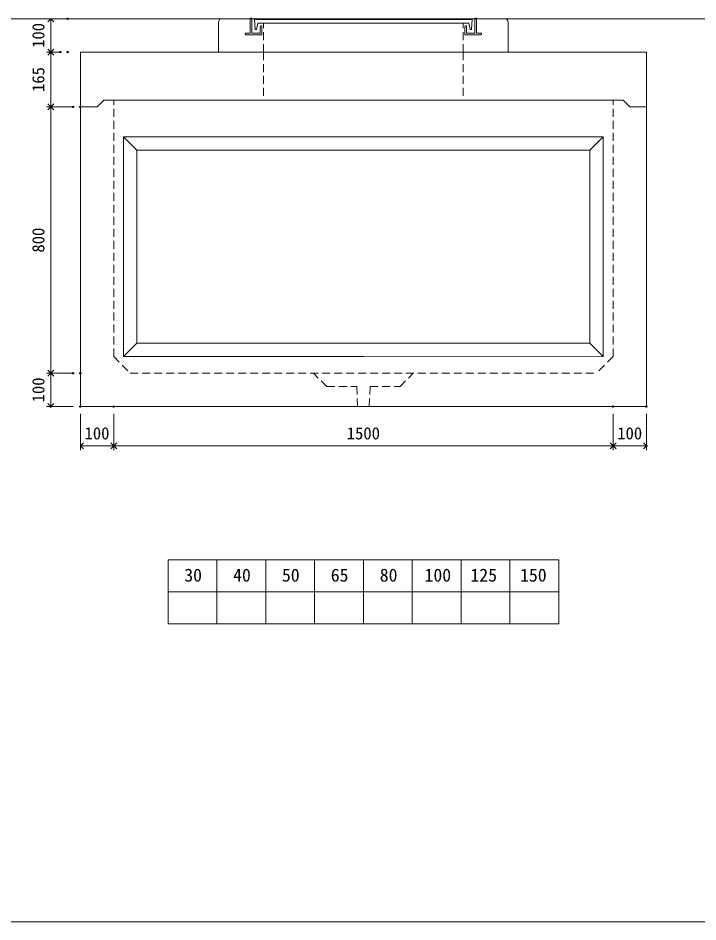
# Model space of a CAD drawing. Units: millimetres, scale not verified. Extents: x -6420 to 6420, y -3016 to 3016.
# Drawn here: x 2323 to 4365, y -2684 to 32 of the extents above; entities that cross this region are included whole.
import ezdxf
from ezdxf.enums import TextEntityAlignment as Align

# ---------------------------------------------------------------- set-up
doc = ezdxf.new("R2010")
doc.units = ezdxf.units.MM
doc.header["$LTSCALE"] = 20
doc.header["$PDMODE"] = 32
doc.header["$PDSIZE"] = 4
doc.linetypes.add('DASHED1', pattern=[1.8, 1.2, -0.6])
doc.layers.add('0-1_Defpoints', color=7, linetype='Continuous')
for name, color, linetype, lineweight in [('0-2_waku', 7, 'Continuous', 18), ('0-3_gaikei', 7, 'Continuous', 18), ('0-4_kakure', 7, 'DASHED1', 5), ('0-5_sunpou', 7, 'Continuous', 5), ('0-8_uchigawa', 6, 'Continuous', 18), ('0-A_futa', 3, 'Continuous', 18), ('0-B_GL', 4, 'Continuous', 18), ('0-D_文字１', 7, 'Continuous', 18)]:
    doc.layers.add(name, color=color, linetype=linetype, lineweight=lineweight)
doc.styles.add('ＭＳ ゴシック', font='')
doc.styles.get('ＭＳ ゴシック').set_extended_font_data('MS Gothic')

# ---------------------------------------------------------------- blocks, each defined once
blk = doc.blocks.new('_Open90')
at = {"layer": '0-5_sunpou'}
blk.add_line((0, 0), (-1, 0), dxfattribs=at)
blk.add_lwpolyline([(-0.5, 0.5), (0, 0), (-0.5, -0.5)], dxfattribs=at)
blk = doc.blocks.new('D55')
at = {"layer": '0-1_Defpoints'}
for p in [(5055.38, 2640.17), (5004.21, 2540.17), (5055.38, 2540.17)]:
    blk.add_point(p, dxfattribs=at)
at = {"layer": '0-5_sunpou'}
for p, q in [((5033.38, 2640.17), (4991.21, 2640.17)), ((5004.21, 2622.17), (5004.21, 2558.17)), ((5033.38, 2540.17), (4991.21, 2540.17))]:
    blk.add_line(p, q, dxfattribs=at)
at = {"layer": '0-5_sunpou', "xscale": 18, "yscale": 18}
for p, rotation in [((5004.21, 2640.17), 90), ((5004.21, 2540.17), 270)]:
    blk.add_blockref('_Open90', p, dxfattribs=dict(at, rotation=rotation))
at = {"layer": '0-5_sunpou', "style": 'ＭＳ ゴシック'}
blk.add_text('100', height=36.66, rotation=90, dxfattribs=at).set_placement((4996.21, 2552.67), align=Align.BOTTOM_LEFT)
blk = doc.blocks.new('D56')
at = {"layer": '0-1_Defpoints'}
for p in [(5033.38, 2540.17), (5004.21, 2375.17), (5071.24, 2375.17)]:
    blk.add_point(p, dxfattribs=at)
at = {"layer": '0-5_sunpou'}
for p, q in [((5011.38, 2540.17), (4991.21, 2540.17)), ((5004.21, 2522.17), (5004.21, 2393.17)), ((5049.24, 2375.17), (4991.21, 2375.17))]:
    blk.add_line(p, q, dxfattribs=at)
at = {"layer": '0-5_sunpou', "xscale": 18, "yscale": 18}
for p, rotation in [((5004.21, 2540.17), 90), ((5004.21, 2375.17), 270)]:
    blk.add_blockref('_Open90', p, dxfattribs=dict(at, rotation=rotation))
at = {"layer": '0-5_sunpou', "style": 'ＭＳ ゴシック'}
blk.add_text('165', height=36.66, rotation=90, dxfattribs=at).set_placement((4996.21, 2420.17), align=Align.BOTTOM_LEFT)
blk = doc.blocks.new('D57')
at = {"layer": '0-1_Defpoints'}
for p in [(5055.38, 2640.17), (5004.21, 2540.17), (5055.38, 2540.17)]:
    blk.add_point(p, dxfattribs=at)
at = {"layer": '0-5_sunpou'}
for p, q in [((5033.38, 2640.17), (4991.21, 2640.17)), ((5004.21, 2622.17), (5004.21, 2558.17)), ((5033.38, 2540.17), (4991.21, 2540.17))]:
    blk.add_line(p, q, dxfattribs=at)
at = {"layer": '0-5_sunpou', "xscale": 18, "yscale": 18}
for p, rotation in [((5004.21, 2640.17), 90), ((5004.21, 2540.17), 270)]:
    blk.add_blockref('_Open90', p, dxfattribs=dict(at, rotation=rotation))
at = {"layer": '0-5_sunpou', "style": 'ＭＳ ゴシック'}
blk.add_text('100', height=36.66, rotation=90, dxfattribs=at).set_placement((4996.21, 2552.67), align=Align.BOTTOM_LEFT)
blk = doc.blocks.new('D58')
at = {"layer": '0-1_Defpoints'}
for p in [(5033.38, 2540.17), (5004.21, 2375.17), (5071.24, 2375.17)]:
    blk.add_point(p, dxfattribs=at)
at = {"layer": '0-5_sunpou'}
for p, q in [((5011.38, 2540.17), (4991.21, 2540.17)), ((5004.21, 2522.17), (5004.21, 2393.17)), ((5049.24, 2375.17), (4991.21, 2375.17))]:
    blk.add_line(p, q, dxfattribs=at)
at = {"layer": '0-5_sunpou', "xscale": 18, "yscale": 18}
for p, rotation in [((5004.21, 2540.17), 90), ((5004.21, 2375.17), 270)]:
    blk.add_blockref('_Open90', p, dxfattribs=dict(at, rotation=rotation))
at = {"layer": '0-5_sunpou', "style": 'ＭＳ ゴシック'}
blk.add_text('165', height=36.66, rotation=90, dxfattribs=at).set_placement((4996.21, 2420.17), align=Align.BOTTOM_LEFT)
blk = doc.blocks.new('D59')
at = {"layer": '0-1_Defpoints'}
for p in [(5093.24, 2375.17), (5004.21, 1575.17), (5093.24, 1575.17)]:
    blk.add_point(p, dxfattribs=at)
at = {"layer": '0-5_sunpou'}
for p, q in [((5071.24, 2375.17), (4991.21, 2375.17)), ((5004.21, 2357.17), (5004.21, 1593.17)), ((5071.24, 1575.17), (4991.21, 1575.17))]:
    blk.add_line(p, q, dxfattribs=at)
at = {"layer": '0-5_sunpou', "xscale": 18, "yscale": 18}
for p, rotation in [((5004.21, 2375.17), 90), ((5004.21, 1575.17), 270)]:
    blk.add_blockref('_Open90', p, dxfattribs=dict(at, rotation=rotation))
at = {"layer": '0-5_sunpou', "style": 'ＭＳ ゴシック'}
blk.add_text('800', height=36.66, rotation=90, dxfattribs=at).set_placement((4996.21, 1937.67), align=Align.BOTTOM_LEFT)
blk = doc.blocks.new('D60')
at = {"layer": '0-1_Defpoints'}
for p in [(5071.24, 1575.17), (5004.21, 1475.17), (5093.24, 1475.17)]:
    blk.add_point(p, dxfattribs=at)
at = {"layer": '0-5_sunpou'}
for p, q in [((5049.24, 1575.17), (4991.21, 1575.17)), ((5004.21, 1557.17), (5004.21, 1493.17)), ((5071.24, 1475.17), (4991.21, 1475.17))]:
    blk.add_line(p, q, dxfattribs=at)
at = {"layer": '0-5_sunpou', "xscale": 18, "yscale": 18}
for p, rotation in [((5004.21, 1575.17), 90), ((5004.21, 1475.17), 270)]:
    blk.add_blockref('_Open90', p, dxfattribs=dict(at, rotation=rotation))
at = {"layer": '0-5_sunpou', "style": 'ＭＳ ゴシック'}
blk.add_text('100', height=36.66, rotation=90, dxfattribs=at).set_placement((4996.21, 1487.67), align=Align.BOTTOM_LEFT)
blk = doc.blocks.new('D61')
at = {"layer": '0-1_Defpoints'}
for p in [(5093.24, 1475.17), (5193.24, 1475.17), (5193.24, 1357.46)]:
    blk.add_point(p, dxfattribs=at)
at = {"layer": '0-5_sunpou'}
for p, q in [((5093.24, 1453.17), (5093.24, 1344.46)), ((5193.24, 1453.17), (5193.24, 1344.46)), ((5111.24, 1357.46), (5175.24, 1357.46))]:
    blk.add_line(p, q, dxfattribs=at)
at = {"layer": '0-5_sunpou', "xscale": 18, "yscale": 18, "rotation": 180}
blk.add_blockref('_Open90', (5093.24, 1357.46), dxfattribs=at)
at = {"layer": '0-5_sunpou', "xscale": 18, "yscale": 18}
blk.add_blockref('_Open90', (5193.24, 1357.46), dxfattribs=at)
at = {"layer": '0-5_sunpou', "style": 'ＭＳ ゴシック'}
blk.add_text('100', height=36.66, dxfattribs=at).set_placement((5105.74, 1365.46), align=Align.BOTTOM_LEFT)
blk = doc.blocks.new('D62')
at = {"layer": '0-1_Defpoints'}
for p in [(5193.24, 1475.17), (6693.24, 1475.17), (6693.24, 1357.46)]:
    blk.add_point(p, dxfattribs=at)
at = {"layer": '0-5_sunpou'}
for p, q in [((5193.24, 1453.17), (5193.24, 1344.46)), ((6693.24, 1453.17), (6693.24, 1344.46)), ((5211.24, 1357.46), (6675.24, 1357.46))]:
    blk.add_line(p, q, dxfattribs=at)
at = {"layer": '0-5_sunpou', "xscale": 18, "yscale": 18, "rotation": 180}
blk.add_blockref('_Open90', (5193.24, 1357.46), dxfattribs=at)
at = {"layer": '0-5_sunpou', "xscale": 18, "yscale": 18}
blk.add_blockref('_Open90', (6693.24, 1357.46), dxfattribs=at)
at = {"layer": '0-5_sunpou', "style": 'ＭＳ ゴシック'}
blk.add_text('1500', height=36.66, dxfattribs=at).set_placement((5893.24, 1365.46), align=Align.BOTTOM_LEFT)
blk = doc.blocks.new('D63')
at = {"layer": '0-1_Defpoints'}
for p in [(6693.24, 1475.17), (6793.24, 1475.17), (6793.24, 1357.46)]:
    blk.add_point(p, dxfattribs=at)
at = {"layer": '0-5_sunpou'}
for p, q in [((6693.24, 1453.17), (6693.24, 1344.46)), ((6793.24, 1453.17), (6793.24, 1344.46)), ((6711.24, 1357.46), (6775.24, 1357.46))]:
    blk.add_line(p, q, dxfattribs=at)
at = {"layer": '0-5_sunpou', "xscale": 18, "yscale": 18, "rotation": 180}
blk.add_blockref('_Open90', (6693.24, 1357.46), dxfattribs=at)
at = {"layer": '0-5_sunpou', "xscale": 18, "yscale": 18}
blk.add_blockref('_Open90', (6793.24, 1357.46), dxfattribs=at)
at = {"layer": '0-5_sunpou', "style": 'ＭＳ ゴシック'}
blk.add_text('100', height=36.66, dxfattribs=at).set_placement((6705.74, 1365.46), align=Align.BOTTOM_LEFT)

msp = doc.modelspace()

# ---------------------------------------------------------------- linework, layer by layer
at = {"layer": '0-2_waku'}
for p, q in [((2773.79, -1596.36), (2773.79, -1788.36)), ((2773.79, -1596.36), (2773.79, -1788.36)), ((2773.79, -1596.36), (2773.79, -1788.36)), ((2773.79, -1596.36), (2773.79, -1788.36)), ((2773.79, -1596.36), (3947.13, -1596.36)), ((2920.46, -1596.36), (2920.46, -1788.36)), ((3067.13, -1596.36), (3067.13, -1788.36)), ((3067.13, -1596.36), (3067.13, -1788.36)), ((3213.79, -1596.36), (3213.79, -1788.36)), ((3360.46, -1596.36), (3360.46, -1788.36)), ((3507.13, -1596.36), (3507.13, -1788.36)), ((3653.79, -1596.36), (3653.79, -1788.36)), ((3800.46, -1596.36), (3800.46, -1788.36)), ((3947.13, -1596.36), (3947.13, -1788.36)), ((2773.79, -1692.36), (3947.13, -1692.36)), ((2773.79, -1788.36), (3947.13, -1788.36)), ((-1739.54, -2683.69), (6420.46, -2683.69))]:
    msp.add_line(p, q, dxfattribs=at)
at = {"layer": '0-3_gaikei'}
for p, q in [((2935.46, 29.64), (3020.46, 29.64)), ((3700.46, 29.64), (3785.46, 29.64)), ((2925.46, -70.36), (2925.46, 19.64)), ((3795.46, -70.36), (3795.46, 19.64)), ((2510.46, -70.36), (4210.46, -70.36)), ((2510.46, -70.36), (4210.46, -70.36)), ((2510.46, -70.36), (4210.46, -70.36)), ((2510.46, -70.36), (4210.46, -70.36)), ((2510.46, -85.36), (2510.46, -70.36)), ((2925.46, -70.36), (3795.46, -70.36)), ((2580.46, -215.36), (2560.46, -235.36)), ((2580.46, -215.36), (2560.46, -235.36)), ((2580.46, -215.36), (2560.46, -235.36)), ((2580.46, -215.36), (2560.46, -235.36)), ((2580.46, -215.36), (2560.46, -235.36)), ((2580.46, -215.36), (2560.46, -235.36)), ((2580.46, -215.36), (2560.46, -235.36)), ((2580.46, -215.36), (2560.46, -235.36)), ((2580.46, -215.36), (2560.46, -235.36)), ((2580.46, -215.36), (2560.46, -235.36)), ((2580.46, -215.36), (2560.46, -235.36)), ((2580.46, -215.36), (2560.46, -235.36)), ((2580.46, -215.36), (2560.46, -235.36)), ((2580.46, -215.36), (2560.46, -235.36)), ((2580.46, -215.36), (2560.46, -235.36)), ((2580.46, -215.36), (2560.46, -235.36)), ((2580.46, -215.36), (4140.46, -215.36)), ((2580.46, -215.36), (4140.46, -215.36)), ((2580.46, -215.36), (4140.46, -215.36)), ((2580.46, -215.36), (4140.46, -215.36)), ((2580.46, -215.36), (4140.46, -215.36)), ((2580.46, -215.36), (4140.46, -215.36)), ((2580.46, -215.36), (4140.46, -215.36)), ((2580.46, -215.36), (4140.46, -215.36)), ((2580.46, -215.36), (4140.46, -215.36)), ((2580.46, -215.36), (4140.46, -215.36)), ((2580.46, -215.36), (4140.46, -215.36)), ((2580.46, -215.36), (4140.46, -215.36)), ((2580.46, -215.36), (4140.46, -215.36)), ((2580.46, -215.36), (4140.46, -215.36)), ((2580.46, -215.36), (4140.46, -215.36)), ((2580.46, -215.36), (4140.46, -215.36)), ((4140.46, -215.36), (4160.46, -235.36)), ((4140.46, -215.36), (4160.46, -235.36)), ((4140.46, -215.36), (4160.46, -235.36)), ((4140.46, -215.36), (4160.46, -235.36)), ((4140.46, -215.36), (4160.46, -235.36)), ((4140.46, -215.36), (4160.46, -235.36)), ((4140.46, -215.36), (4160.46, -235.36)), ((4140.46, -215.36), (4160.46, -235.36)), ((4140.46, -215.36), (4160.46, -235.36)), ((4140.46, -215.36), (4160.46, -235.36)), ((4140.46, -215.36), (4160.46, -235.36)), ((4140.46, -215.36), (4160.46, -235.36)), ((4140.46, -215.36), (4160.46, -235.36)), ((4140.46, -215.36), (4160.46, -235.36)), ((4140.46, -215.36), (4160.46, -235.36)), ((4140.46, -215.36), (4160.46, -235.36)), ((2510.46, -235.36), (2560.46, -235.36)), ((2510.46, -235.36), (2560.46, -235.36)), ((2510.46, -235.36), (2560.46, -235.36)), ((2510.46, -235.36), (2560.46, -235.36)), ((2510.46, -235.36), (2560.46, -235.36)), ((2510.46, -235.36), (2560.46, -235.36)), ((2510.46, -235.36), (2560.46, -235.36)), ((2510.46, -235.36), (2560.46, -235.36)), ((2510.46, -235.36), (2560.46, -235.36)), ((2510.46, -235.36), (2560.46, -235.36)), ((2510.46, -235.36), (2560.46, -235.36)), ((2510.46, -235.36), (2560.46, -235.36)), ((2510.46, -235.36), (2560.46, -235.36)), ((2510.46, -235.36), (2560.46, -235.36)), ((2510.46, -235.36), (2560.46, -235.36)), ((2510.46, -235.36), (2560.46, -235.36)), ((4160.46, -235.36), (4210.46, -235.36)), ((4160.46, -235.36), (4210.46, -235.36)), ((4160.46, -235.36), (4210.46, -235.36)), ((4160.46, -235.36), (4210.46, -235.36)), ((4160.46, -235.36), (4210.46, -235.36)), ((4160.46, -235.36), (4210.46, -235.36)), ((4160.46, -235.36), (4210.46, -235.36)), ((4160.46, -235.36), (4210.46, -235.36)), ((4160.46, -235.36), (4210.46, -235.36)), ((4160.46, -235.36), (4210.46, -235.36)), ((4160.46, -235.36), (4210.46, -235.36)), ((4160.46, -235.36), (4210.46, -235.36)), ((4160.46, -235.36), (4210.46, -235.36)), ((4160.46, -235.36), (4210.46, -235.36)), ((4160.46, -235.36), (4210.46, -235.36)), ((4160.46, -235.36), (4210.46, -235.36)), ((2510.46, -1135.36), (4210.46, -1135.36))]:
    msp.add_line(p, q, dxfattribs=at)
for points in [[(2510.46, -70.36), (2510.46, -235.36), (2510.46, -1135.36)], [(4210.46, -1135.36), (4210.46, -235.36), (4210.46, -70.36)]]:
    msp.add_lwpolyline(points, dxfattribs=at)
for centre, radius, start, end in [((2934.88, 20.22), 9.44, 86.47383, 183.52617), ((3785.79, 19.97), 9.68, 358.04251, 91.95749)]:
    msp.add_arc(centre, radius, start, end, dxfattribs=at)
at = {"layer": '0-4_kakure'}
for p, q in [((3060.46, -70.36), (3060.46, 16.14)), ((3660.46, -70.36), (3660.46, 16.14)), ((3060.46, -70.36), (3060.46, -215.36)), ((3660.46, -70.36), (3660.46, -215.36)), ((2610.46, -985.36), (2610.46, -215.36)), ((4110.46, -985.36), (4110.46, -215.36)), ((2610.46, -985.36), (2660.46, -1035.36)), ((4110.46, -985.36), (4060.46, -1035.36)), ((2660.46, -1035.36), (4060.46, -1035.36)), ((3250.46, -1075.36), (3210.46, -1035.36)), ((3250.46, -1075.36), (3340.46, -1075.36)), ((3340.46, -1075.36), (3342.96, -1135.36)), ((3380.46, -1075.36), (3377.96, -1135.36))]:
    msp.add_line(p, q, dxfattribs=at)
msp.add_lwpolyline([(3380.46, -1075.36), (3470.46, -1075.36), (3510.46, -1035.36)], dxfattribs=at)
at = {"layer": '0-8_uchigawa'}
for p, q in [((2640.46, -325.36), (3360.46, -325.36)), ((2640.46, -325.36), (2640.46, -985.36)), ((2680.46, -365.36), (2640.46, -325.36)), ((4080.46, -325.36), (3360.46, -325.36)), ((4040.46, -365.36), (4080.46, -325.36)), ((4080.46, -325.36), (4080.46, -985.36)), ((4080.46, -325.36), (4080.46, -985.36)), ((2680.46, -365.36), (2680.46, -945.36)), ((2680.46, -365.36), (3360.46, -365.36)), ((2680.46, -365.36), (3360.46, -365.36)), ((4040.46, -365.36), (3360.46, -365.36)), ((4040.46, -365.36), (4040.46, -945.36)), ((2680.46, -945.36), (2640.46, -985.36)), ((2680.46, -945.36), (3360.46, -945.36)), ((2640.46, -985.36), (3360.46, -985.36)), ((3361.15, -986.05), (4080.46, -985.36))]:
    msp.add_line(p, q, dxfattribs=at)
msp.add_lwpolyline([(3360.46, -945.36), (4040.46, -945.36), (4080.46, -985.36)], dxfattribs=at)
at = {"layer": '0-A_futa'}
for p, q in [((3020.46, 29.64), (3020.46, -13.36)), ((3022.46, 31.64), (3025.46, 31.64)), ((3025.46, 31.64), (3025.46, -13.36)), ((3695.46, 31.64), (3698.46, 31.64)), ((3695.46, 31.64), (3695.46, -13.36)), ((3700.46, 29.64), (3700.46, -13.36)), ((3033.27, 27.14), (3687.6, 27.14)), ((3033.27, 27.14), (3035.76, -2.86)), ((3043.79, 16.14), (3039.47, -2.86)), ((3043.79, 16.14), (3677.13, 16.14)), ((3050.46, 6.64), (3050.46, -13.36)), ((3052.46, 8.64), (3053.46, 8.64)), ((3055.46, 6.64), (3055.46, -18.36)), ((3665.46, 6.64), (3665.46, -18.36)), ((3668.46, 8.64), (3667.46, 8.64)), ((3670.46, 6.64), (3670.46, -13.36)), ((3677.13, 16.14), (3681.45, -2.86)), ((3687.6, 27.14), (3685.35, -2.86)), ((3005.46, -15.36), (3005.46, -16.36)), ((3007.46, -13.36), (3020.46, -13.36)), ((3055.46, -18.36), (3007.46, -18.36)), ((3025.46, -13.36), (3050.46, -13.36)), ((3035.76, -2.86), (3039.47, -2.86)), ((3665.46, -18.36), (3713.46, -18.36)), ((3695.46, -13.36), (3670.46, -13.36)), ((3685.35, -2.86), (3681.45, -2.86)), ((3713.46, -13.36), (3700.46, -13.36)), ((3715.46, -15.36), (3715.46, -16.36))]:
    msp.add_line(p, q, dxfattribs=at)
for centre, start, end in [((3022.46, 29.64), 90, 180), ((3698.46, 29.64), 0, 90), ((3052.46, 6.64), 90, 180), ((3053.46, 6.64), 0, 90), ((3667.46, 6.64), 90, 180), ((3668.46, 6.64), 0, 90), ((3007.46, -15.36), 90, 180), ((3007.46, -16.36), 180, 270), ((3713.46, -15.36), 0, 90), ((3713.46, -16.36), 270, 0)]:
    msp.add_arc(centre, 2, start, end, dxfattribs=at)
at = {"layer": '0-B_GL'}
msp.add_line((-1739.54, 29.64), (6420.46, 29.64), dxfattribs=at)

# ---------------------------------------------------------------- block references
at = {"layer": '0-5_sunpou'}
for name in ['D55', 'D57', 'D56', 'D58', 'D59', 'D60', 'D61', 'D62', 'D63']:
    msp.add_blockref(name, (-2582.77, -2610.53), dxfattribs=at)

# ---------------------------------------------------------------- texts
at = {"layer": '0-D_文字１', "style": 'ＭＳ ゴシック'}
for s, p in [('30', (2822.49, -1673.08)), ('40', (2969.16, -1673.08)), ('50', (3115.82, -1673.08)), ('65', (3262.49, -1673.08)), ('80', (3409.7, -1673.08)), ('100', (3544.2, -1673.08)), ('125', (3682.05, -1673.08)), ('150', (3831.07, -1673.08))]:
    msp.add_text(s, height=39.1, dxfattribs=at).set_placement(p, align=Align.BOTTOM_LEFT)

doc.saveas('drawing.dxf')
